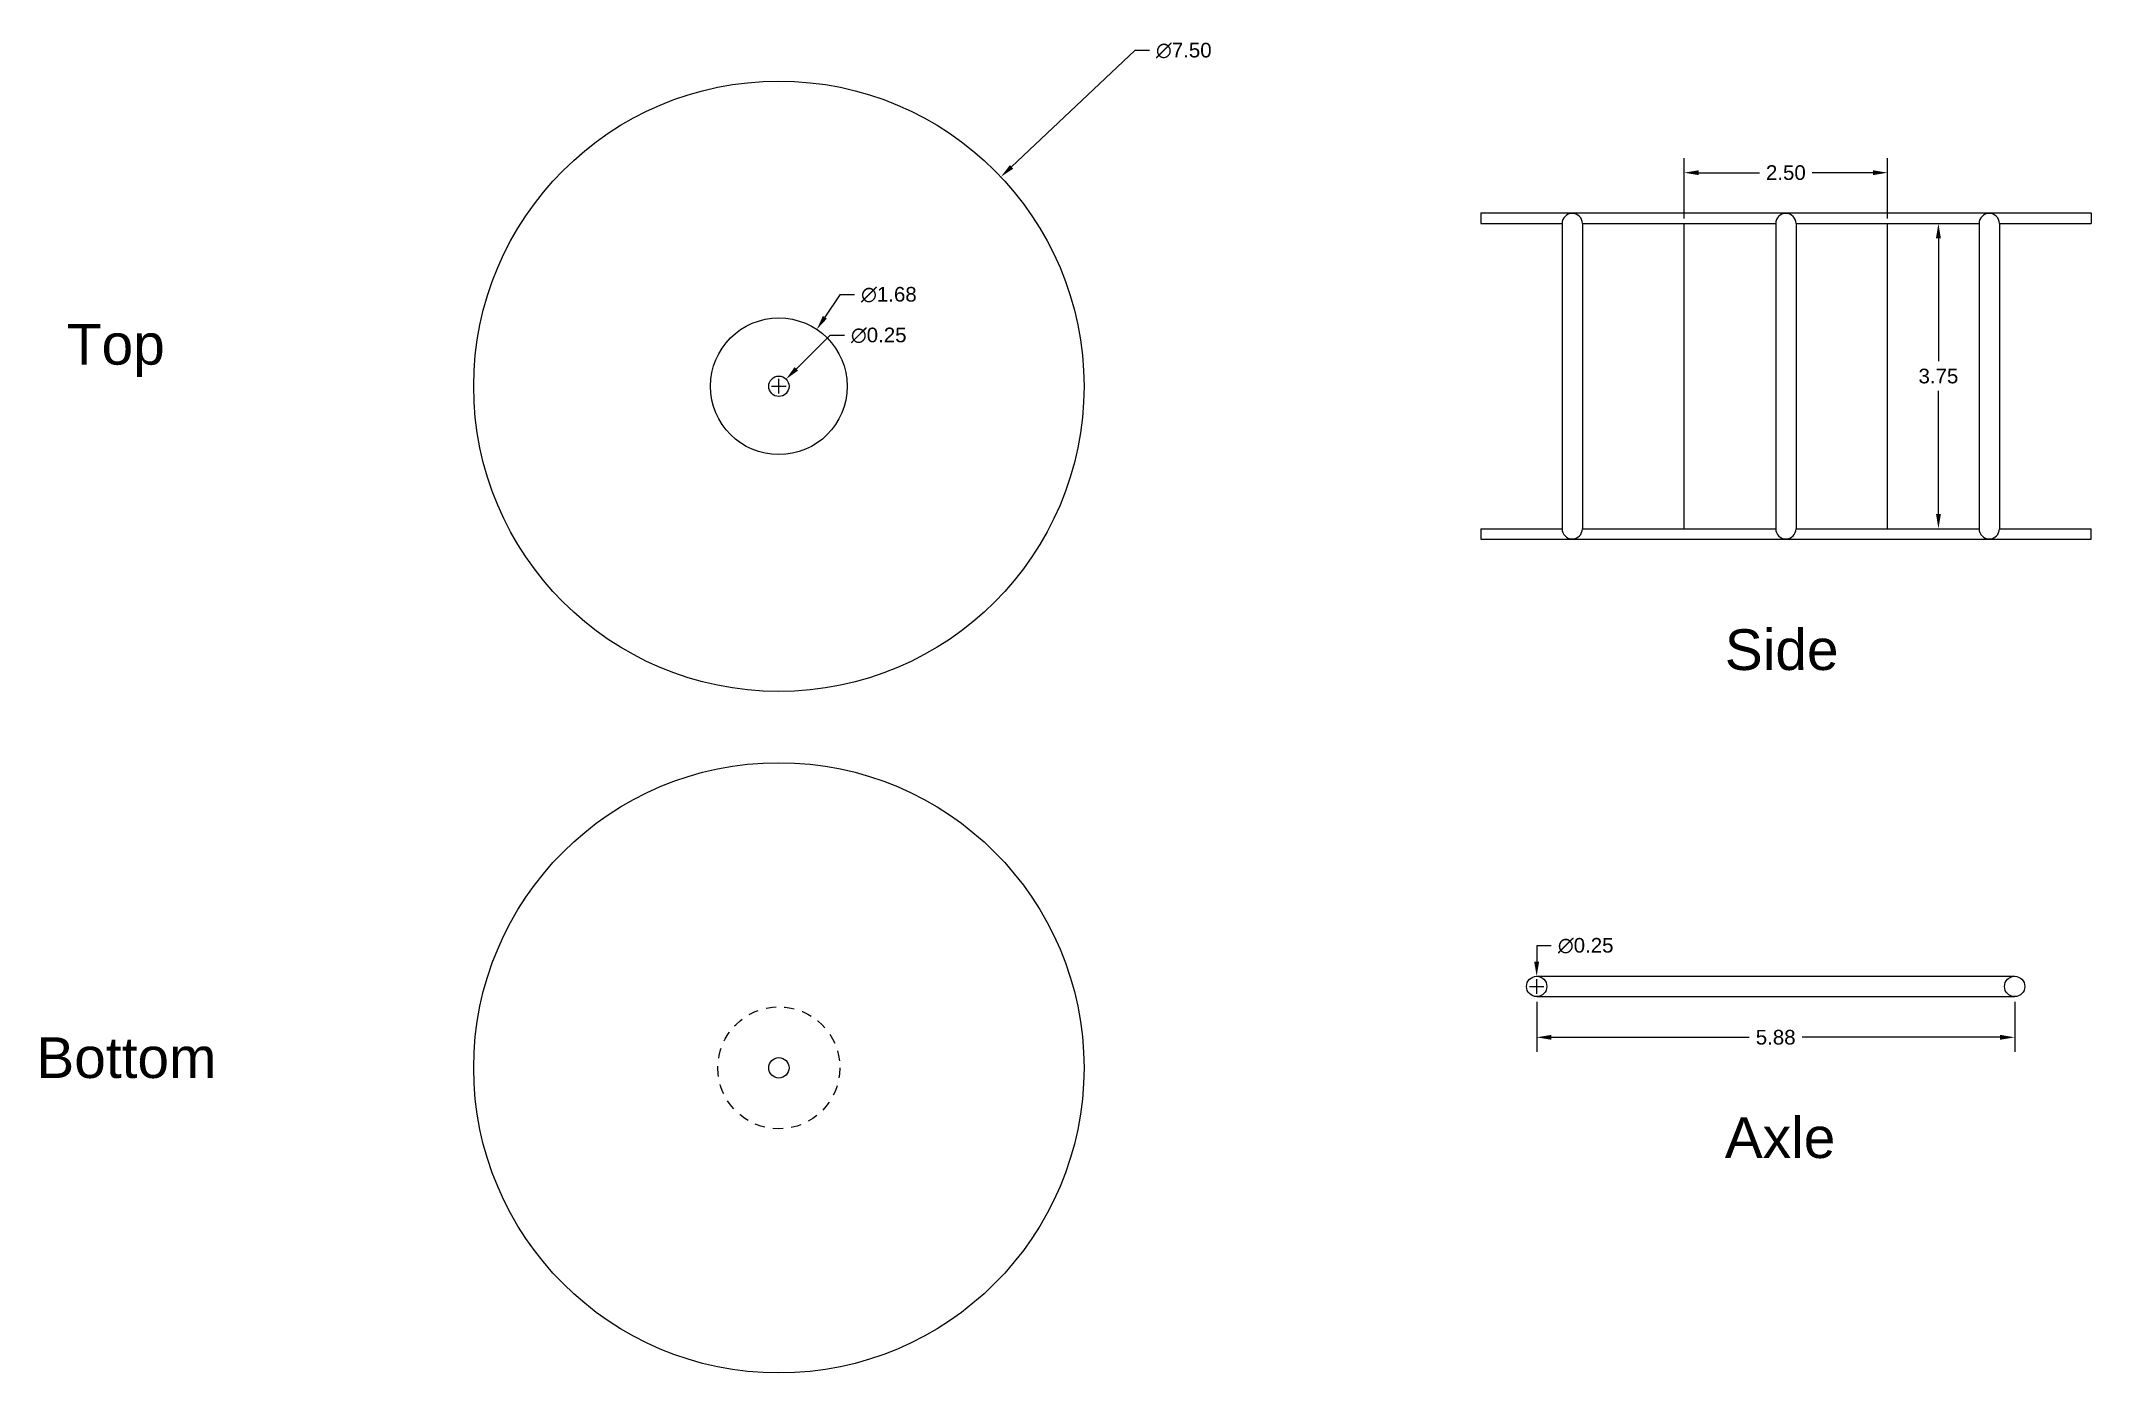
# Model space of a CAD drawing. Header units: inches. Extents: x 4.3 to 29.5, y 6.4 to 22.7.
import ezdxf

# ---------------------------------------------------------------- set-up
doc = ezdxf.new("R2010")
doc.units = ezdxf.units.IN
doc.header["$LTSCALE"] = 0.5
doc.header["$MEASUREMENT"] = 0
doc.linetypes.add('HIDDEN', pattern=[0.375, 0.25, -0.125])
doc.layers.add('Hidden', color=7, linetype='HIDDEN')
doc.styles.get("Standard").update_dxf_attribs({"font": 'Arial.ttf'})
doc.dimstyles.get("Standard").update_dxf_attribs({"dimtxt": 0.18, "dimasz": 0.18, "dimexe": 0.18, "dimexo": 0.0625, "dimgap": 0.09, "dimtad": 0, "dimtih": 1, "dimtoh": 1, "dimzin": 0, "dimdsep": 46, "dimtxsty": 'Standard', "dimcen": 0.09, "dimadec": 0, "dimazin": 0, "dimtfac": 1, "dimtofl": 0, "dimtmove": 0, "dimatfit": 3, "dimfxl": 1, "dimtolj": 1, "dimtzin": 0, "dimarcsym": 0})

# ---------------------------------------------------------------- blocks, each defined once
blk = doc.blocks.new('*D1')
at = {"color": 0, "lineweight": -2, "transparency": 16777216}
for p, q in [((17.75, 22.625), (16.234, 21.196)), ((17.93, 22.625), (17.75, 22.625)), ((13.285, 18.5), (13.465, 18.5)), ((13.375, 18.41), (13.375, 18.59))]:
    blk.add_line(p, q, dxfattribs=at)
at = {"color": 0, "transparency": 16777216}
blk.add_solid([(16.214, 21.218), (16.255, 21.174), (16.103, 21.073)], dxfattribs=at)
at = {"layer": 'Defpoints', "color": 0, "transparency": 16777216}
for p in [(16.103, 21.073), (10.647, 15.927)]:
    blk.add_point(p, dxfattribs=at)
at = {"color": 0, "transparency": 16777216, "insert": (18.351, 22.625), "char_height": 0.18, "attachment_point": 5}
blk.add_mtext('\\A1;∅7.50', dxfattribs=at)
blk = doc.blocks.new('*D2')
at = {"color": 0, "lineweight": -2, "transparency": 16777216}
for p, q in [((14, 19.125), (13.591, 18.716)), ((14.18, 19.125), (14, 19.125)), ((13.285, 18.5), (13.465, 18.5)), ((13.375, 18.41), (13.375, 18.59))]:
    blk.add_line(p, q, dxfattribs=at)
at = {"color": 0, "transparency": 16777216}
blk.add_solid([(13.569, 18.737), (13.612, 18.694), (13.463, 18.588)], dxfattribs=at)
at = {"layer": 'Defpoints', "color": 0, "transparency": 16777216}
for p in [(13.287, 18.412), (13.463, 18.588)]:
    blk.add_point(p, dxfattribs=at)
at = {"color": 0, "transparency": 16777216, "insert": (14.602, 19.125), "char_height": 0.18, "attachment_point": 5}
blk.add_mtext('\\A1;∅0.25', dxfattribs=at)
blk = doc.blocks.new('*D3')
at = {"color": 0, "lineweight": -2, "transparency": 16777216}
for p, q in [((14.125, 19.625), (13.941, 19.349)), ((14.305, 19.625), (14.125, 19.625)), ((13.285, 18.5), (13.465, 18.5)), ((13.375, 18.41), (13.375, 18.59))]:
    blk.add_line(p, q, dxfattribs=at)
at = {"color": 0, "transparency": 16777216}
blk.add_solid([(13.916, 19.365), (13.966, 19.332), (13.841, 19.199)], dxfattribs=at)
at = {"layer": 'Defpoints', "color": 0, "transparency": 16777216}
for p in [(13.841, 19.199), (12.909, 17.801)]:
    blk.add_point(p, dxfattribs=at)
at = {"color": 0, "transparency": 16777216, "insert": (14.727, 19.625), "char_height": 0.18, "attachment_point": 5}
blk.add_mtext('\\A1;∅1.68', dxfattribs=at)
blk = doc.blocks.new('*D4')
at = {"color": 0, "lineweight": -2, "transparency": 16777216}
for p, q in [((27.062, 20.5), (27.805, 20.5)), ((27.625, 20.32), (27.625, 18.807)), ((27.625, 16.93), (27.625, 18.443)), ((27.062, 16.75), (27.805, 16.75))]:
    blk.add_line(p, q, dxfattribs=at)
at = {"color": 0, "transparency": 16777216}
for points in [[(27.595, 20.32), (27.655, 20.32), (27.625, 20.5)], [(27.595, 16.93), (27.655, 16.93), (27.625, 16.75)]]:
    blk.add_solid(points, dxfattribs=at)
at = {"layer": 'Defpoints', "color": 0, "transparency": 16777216}
for p in [(27, 20.5), (27.625, 20.5), (27, 16.75)]:
    blk.add_point(p, dxfattribs=at)
at = {"color": 0, "transparency": 16777216, "insert": (27.625, 18.625), "char_height": 0.18, "attachment_point": 5}
blk.add_mtext('\\A1;3.75', dxfattribs=at)
blk = doc.blocks.new('*D5')
at = {"color": 0, "lineweight": -2, "transparency": 16777216}
for p, q in [((24.5, 20.562), (24.5, 21.305)), ((27, 20.562), (27, 21.305)), ((24.68, 21.125), (25.425, 21.125)), ((26.82, 21.125), (26.075, 21.125))]:
    blk.add_line(p, q, dxfattribs=at)
at = {"color": 0, "transparency": 16777216}
for points in [[(24.68, 21.155), (24.68, 21.095), (24.5, 21.125)], [(26.82, 21.155), (26.82, 21.095), (27, 21.125)]]:
    blk.add_solid(points, dxfattribs=at)
at = {"layer": 'Defpoints', "color": 0, "transparency": 16777216}
for p in [(27, 21.125), (24.5, 20.5), (27, 20.5)]:
    blk.add_point(p, dxfattribs=at)
at = {"color": 0, "transparency": 16777216, "insert": (25.75, 21.125), "char_height": 0.18, "attachment_point": 5}
blk.add_mtext('\\A1;2.50', dxfattribs=at)
blk = doc.blocks.new('*D7')
at = {"color": 0, "lineweight": -2, "transparency": 16777216}
for p, q in [((22.867, 11.625), (22.688, 11.625)), ((22.688, 11.625), (22.688, 11.43)), ((22.598, 11.125), (22.777, 11.125)), ((22.688, 11.035), (22.688, 11.215))]:
    blk.add_line(p, q, dxfattribs=at)
at = {"color": 0, "transparency": 16777216}
blk.add_solid([(22.657, 11.43), (22.718, 11.43), (22.688, 11.25)], dxfattribs=at)
at = {"layer": 'Defpoints', "color": 0, "transparency": 16777216}
for p in [(22.688, 11.25), (22.688, 11)]:
    blk.add_point(p, dxfattribs=at)
at = {"color": 0, "transparency": 16777216, "insert": (23.29, 11.625), "char_height": 0.18, "attachment_point": 5}
blk.add_mtext('\\A1;∅0.25', dxfattribs=at)
blk = doc.blocks.new('*D8')
at = {"color": 0, "lineweight": -2, "transparency": 16777216}
for p, q in [((22.688, 10.938), (22.688, 10.32)), ((28.562, 10.938), (28.562, 10.32)), ((22.867, 10.5), (25.301, 10.5)), ((28.383, 10.5), (25.949, 10.5))]:
    blk.add_line(p, q, dxfattribs=at)
at = {"color": 0, "transparency": 16777216}
for points in [[(22.867, 10.53), (22.867, 10.47), (22.688, 10.5)], [(28.383, 10.53), (28.383, 10.47), (28.562, 10.5)]]:
    blk.add_solid(points, dxfattribs=at)
at = {"layer": 'Defpoints', "color": 0, "transparency": 16777216}
for p in [(22.688, 11), (28.562, 11), (28.562, 10.5)]:
    blk.add_point(p, dxfattribs=at)
at = {"color": 0, "transparency": 16777216, "insert": (25.625, 10.5), "char_height": 0.18, "attachment_point": 5}
blk.add_mtext('\\A1;5.88', dxfattribs=at)

msp = doc.modelspace()

# ---------------------------------------------------------------- linework, layer by layer
for p, q in [((22, 20.63), (29.5, 20.63)), ((22, 20.63), (22, 20.5)), ((22, 20.5), (23, 20.5)), ((23, 20.5), (23, 16.75)), ((23.25, 20.5), (23.25, 16.75)), ((23.25, 20.5), (25.625, 20.5)), ((24.5, 16.75), (24.5, 20.5)), ((25.625, 20.5), (25.625, 16.75)), ((25.875, 20.5), (25.875, 16.75)), ((25.875, 20.5), (28.125, 20.5)), ((27, 16.75), (27, 20.5)), ((28.125, 20.5), (28.125, 16.75)), ((28.375, 20.5), (28.375, 16.75)), ((28.375, 20.5), (29.5, 20.5)), ((29.5, 20.63), (29.5, 20.5)), ((22, 16.75), (23, 16.75)), ((22, 16.75), (22, 16.62)), ((23.25, 16.75), (25.625, 16.75)), ((25.875, 16.75), (28.125, 16.75)), ((28.375, 16.75), (29.5, 16.75)), ((29.5, 16.62), (29.5, 16.75)), ((22, 16.62), (29.5, 16.62)), ((22.688, 11.25), (28.562, 11.25)), ((22.688, 11), (28.562, 11))]:
    msp.add_line(p, q)
for centre, radius in [((13.375, 18.5), 3.75), ((13.375, 18.5), 0.84), ((13.375, 18.5), 0.125), ((13.375, 10.125), 3.75), ((22.688, 11.125), 0.125), ((28.562, 11.125), 0.125), ((13.375, 10.125), 0.125)]:
    msp.add_circle(centre, radius)
for centre, start, end in [((23.125, 20.5), 0, 180), ((25.75, 20.5), 0, 180), ((28.25, 20.5), 0, 180), ((23.125, 16.75), 180, 0), ((25.75, 16.75), 180, 0), ((28.25, 16.75), 180, 0)]:
    msp.add_arc(centre, 0.125, start, end)
at = {"layer": 'Hidden'}
msp.add_circle((13.375, 10.125), 0.75, dxfattribs=at)

# ---------------------------------------------------------------- texts
at = {"char_height": 0.5, "attachment_point": 1}
for s, insert in [('Top', (4.625, 19.266)), ('Side', (25, 15.514)), ('Bottom', (4.25, 10.5)), ('Axle', (25, 9.517))]:
    msp.add_mtext_dynamic_manual_height_columns(s, width=1284.74866, gutter_width=600, heights=[0], dxfattribs=dict(at, insert=insert))

# ---------------------------------------------------------------- dimensions: what is measured, and where the dimension line sits
for p1, p2, picture, middle in [((10.647, 15.927), (16.103, 21.073), '*D1', (18.351, 22.625)), ((12.909, 17.801), (13.841, 19.199), '*D3', (14.727, 19.625)), ((13.287, 18.412), (13.463, 18.588), '*D2', (14.602, 19.125)), ((22.688, 11), (22.688, 11.25), '*D7', (23.29, 11.625))]:
    dim = msp.add_diameter_dim_2p(p1=p1, p2=p2, dimstyle='Standard')
    dim.commit()
    dim.dimension.update_dxf_attribs({"geometry": picture, "text_midpoint": middle, "dimtype": 163})
for base, p1, p2, picture, middle in [((27, 21.125), (24.5, 20.5), (27, 20.5), '*D5', (25.75, 21.125)), ((28.5625, 10.5), (22.6875, 11), (28.5625, 11), '*D8', (25.625, 10.5))]:
    dim = msp.add_linear_dim(base=base, p1=p1, p2=p2, dimstyle='Standard')
    dim.commit()
    dim.dimension.update_dxf_attribs({"geometry": picture, "text_midpoint": middle})
dim = msp.add_linear_dim(base=(27.625, 20.5), p1=(27, 16.75), p2=(27, 20.5), angle=90, dimstyle='Standard')
dim.commit()
dim.dimension.update_dxf_attribs({"geometry": '*D4', "text_midpoint": (27.625, 18.625)})

doc.saveas('drawing.dxf')
